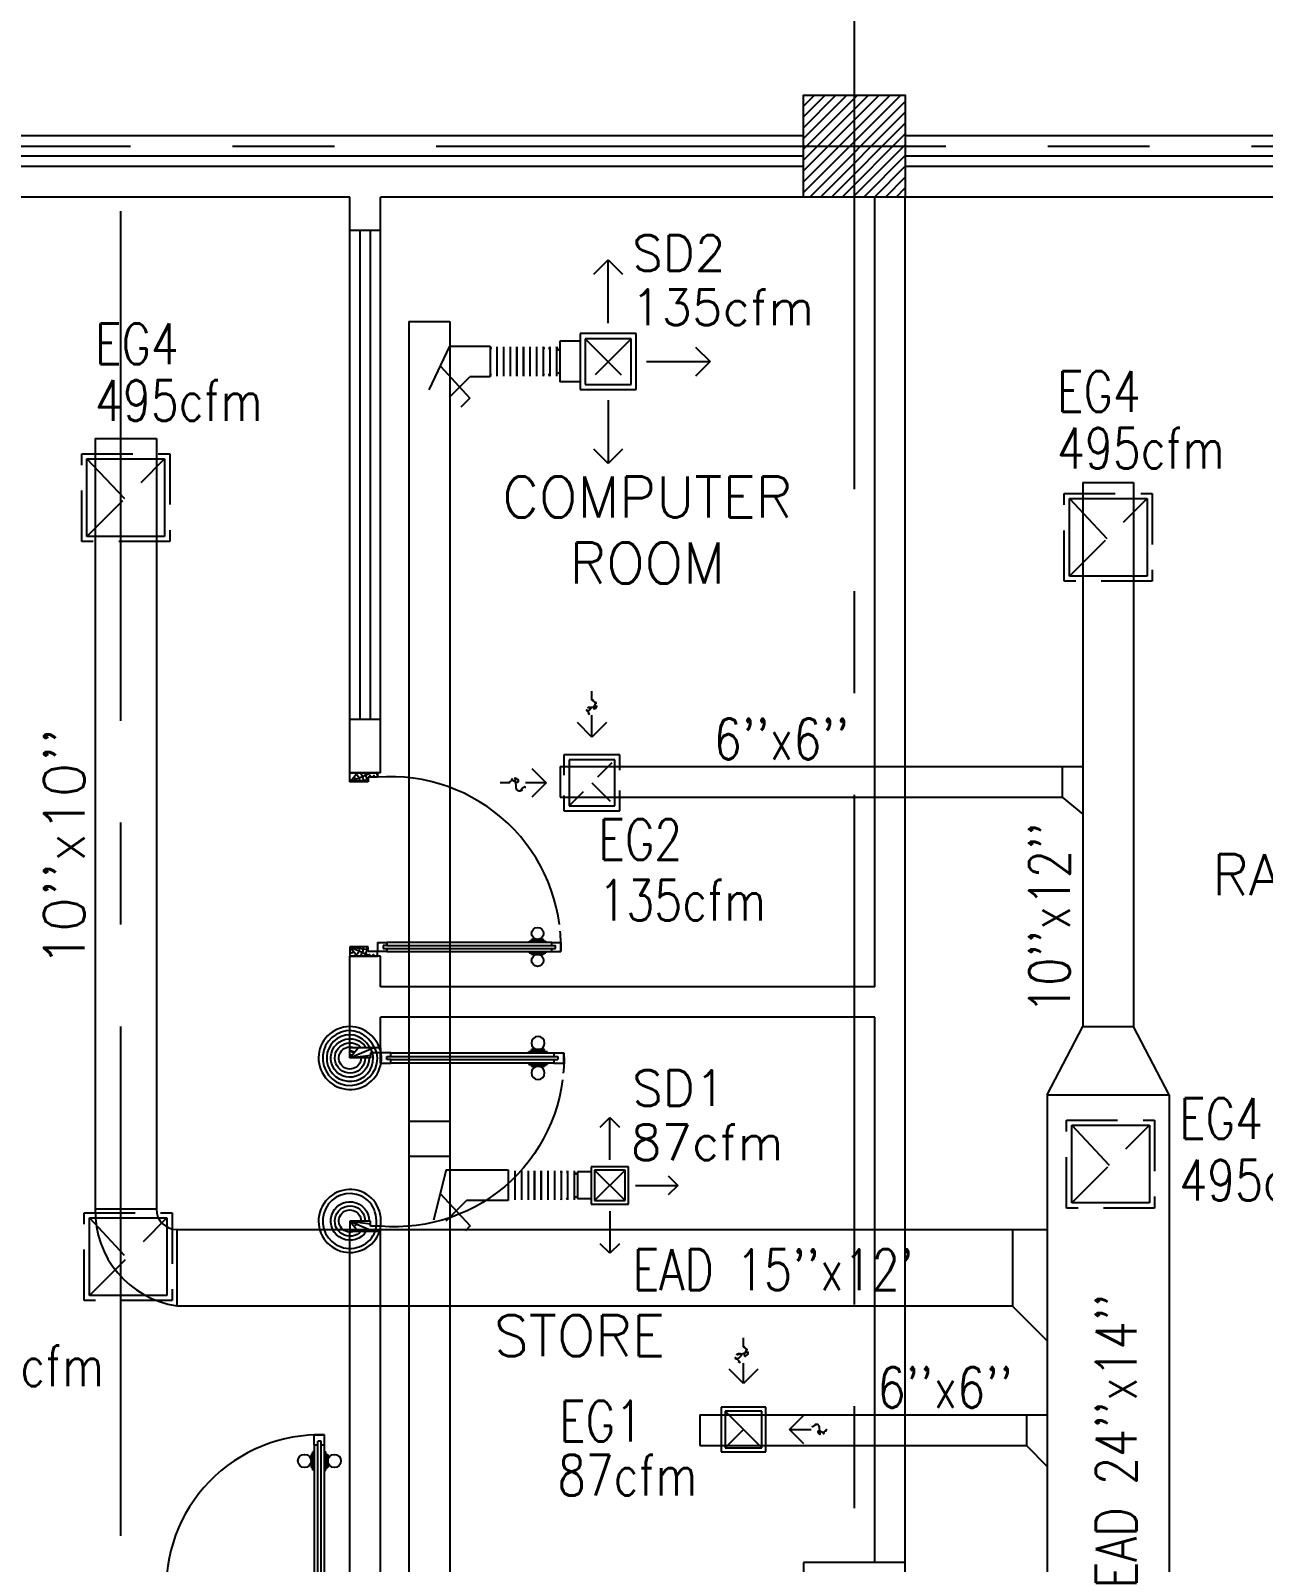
# Model space of a CAD drawing. Extents: x 417866230.2 to 417866327.8, y 43498045.5 to 43498135.4.
# Drawn here: x 417866244.95 to 417866251, y 43498114.97 to 43498122.49 of the extents above; entities that cross this region are included whole.
import ezdxf
from ezdxf.enums import TextEntityAlignment as Align

# ---------------------------------------------------------------- set-up
doc = ezdxf.new("R2010")
doc.units = 0
doc.header["$MEASUREMENT"] = 0
doc.linetypes.add('CENTERX2', pattern=[4, 2.5, -0.5, 0.5, -0.5])
doc.linetypes.add('HIDDEN', pattern=[0.375, 0.25, -0.125])
doc.layers.get('0').update_dxf_attribs({"linetype": 'CONTINUOUS'})
for name, color, linetype in [('A-JEERI', 9, 'CONTINUOUS'), ('AXES', 11, 'CENTERX2'), ('COL', 9, 'CONTINUOUS'), ('DOOR', 9, 'CONTINUOUS'), ('DUCT', 6, 'CONTINUOUS'), ('EXDUCT', 10, 'CONTINUOUS'), ('HAT', 12, 'CONTINUOUS'), ('INSUL', 9, 'CONTINUOUS'), ('M-AC-FLEX', 3, 'CONTINUOUS'), ('M-EGU.', 2, 'CONTINUOUS'), ('RM-NAME', 9, 'CONTINUOUS'), ('SCD', 2, 'CONTINUOUS'), ('WALL', 4, 'CONTINUOUS'), ('WIN', 9, 'CONTINUOUS')]:
    doc.layers.add(name, color=color, linetype=linetype)
doc.styles.add('ROMANS', font='ROMANS.shx', dxfattribs={"width": 0.6})

# ---------------------------------------------------------------- blocks, each defined once
blk = doc.blocks.new('A$C09EF76E8')
at = {"layer": 'DOOR', "color": 0, "linetype": 'ByBlock'}
for p, q in [((776.6, 950), (726.6, 950)), ((726.6, 950), (776.6, 950)), ((726.6, 900), (726.6, 950)), ((759.6, 920), (743.6, 920)), ((743.6, 900), (743.6, 920)), ((759.6, 900), (759.6, 920)), ((776.6, 900), (776.6, 950)), ((719.4, 855), (710.4, 855)), ((710.4, 855), (710.4, 790.2)), ((726.6, 867.6), (719.4, 867.6)), ((719.4, 777.6), (719.4, 867.6)), ((719.4, 855), (719.4, 790.2)), ((743.6, 900), (726.6, 900)), ((776.6, 900), (759.6, 900)), ((776.6, 867.6), (783.8, 867.6)), ((783.8, 777.6), (783.8, 867.6)), ((783.8, 855), (792.8, 855)), ((783.8, 855), (783.8, 790.2)), ((792.8, 855), (792.8, 790.2)), ((719.4, 790.2), (710.4, 790.2)), ((726.6, 777.6), (719.4, 777.6)), ((776.6, 777.6), (783.8, 777.6)), ((783.8, 790.2), (792.8, 790.2)), ((726.6, 150), (726.6, 200)), ((726.6, 200), (743.6, 200)), ((743.6, 200), (743.6, 180)), ((743.6, 180), (759.6, 180)), ((759.6, 180), (759.6, 200)), ((759.6, 200), (776.6, 200)), ((776.6, 200), (776.6, 150)), ((1.6, 0), (1.6, 150)), ((1.6, 150), (26.6, 150)), ((1.6, 150), (1.6, 0)), ((26.6, 150), (26.6, 100)), ((26.6, 100), (51.6, 100)), ((51.6, 100), (51.6, 0)), ((726.6, 150), (776.6, 150)), ((776.6, 100), (751.6, 100)), ((751.6, 100), (751.6, 0)), ((776.6, 150), (776.6, 100)), ((801.6, 150), (776.6, 150)), ((801.6, 150), (801.6, 0)), ((51.6, 0), (1.6, 0)), ((751.6, 0), (801.6, 0))]:
    blk.add_line(p, q, dxfattribs=at)
at = {"layer": 'DOOR', "linetype": 'ByBlock'}
for p, q in [((726.6, 900), (726.6, 200)), ((743.6, 200), (743.6, 900)), ((759.6, 200), (759.6, 900)), ((776.6, 200), (776.6, 900)), ((801.6, 0), (801.6, 150))]:
    blk.add_line(p, q, dxfattribs=at)
at = {"layer": 'DOOR', "color": 9, "linetype": 'ByBlock'}
for p, q in [((51.6, 0), (1.6, 113.7)), ((51.6, 0), (38.2, 100)), ((751.6, 0), (801.6, 113.7)), ((751.6, 0), (764.9, 100)), ((51.6, 0), (1.6, 40.1)), ((751.6, 0), (801.6, 40.1))]:
    blk.add_line(p, q, dxfattribs=at)
at = {"layer": 'DOOR', "color": 0, "linetype": 'ByBlock'}
for centre in [(678.1, 822.6), (825.1, 822.6)]:
    blk.add_circle(centre, 32.4, dxfattribs=at)
at = {"layer": 'DOOR', "linetype": 'HIDDEN', "ltscale": 0.5}
blk.add_arc((751.6, 198.8), 751.6, 88.09382, 183.72494, dxfattribs=at)
at = {"layer": 'DOOR', "color": 9, "linetype": 'ByBlock'}
for centre, radius, start, end in [((51.6, 0), 154.4, 103.71423, 108.89471), ((51.6, 0), 134.4, 100.71998, 111.84015), ((51.6, 0), 94.4, 90, 121.98181), ((751.6, 0), 94.4, 58.01819, 90), ((751.6, 0), 134.4, 68.15985, 79.28002), ((751.6, 0), 114.4, 64.08384, 77.37743), ((751.6, 0), 154.4, 71.10529, 76.28577), ((51.6, 0), 74.4, 90, 132.22357), ((51.6, 0), 54.4, 90, 156.79262), ((51.6, 0), 34.4, 90, 180), ((51.6, 0), 14.4, 90, 180), ((751.6, 0), 74.4, 47.77643, 90), ((751.6, 0), 54.4, 23.20738, 90), ((751.6, 0), 34.4, 0, 90), ((751.6, 0), 14.4, 0, 90)]:
    blk.add_arc(centre, radius, start, end, dxfattribs=at)
blk = doc.blocks.new('COL50')
at = {"layer": 'COL'}
blk.add_lwpolyline([(-250, 250), (-250, -250), (250, -250), (250, 250)], close=True, dxfattribs=at)
blk = doc.blocks.new('A$C24ED45A6')
at = {"layer": 'DOOR', "color": 0, "linetype": 'ByBlock'}
for p, q in [((925, 1100), (925, 1150)), ((925, 1150), (975, 1150)), ((975, 1150), (925, 1150)), ((942, 1100), (925, 1100)), ((942, 1100), (942, 1120)), ((958, 1120), (942, 1120)), ((958, 1100), (958, 1120)), ((975, 1100), (958, 1100)), ((975, 1100), (975, 1150)), ((908.8, 1055), (908.8, 990.2)), ((917.8, 1055), (908.8, 1055)), ((917.8, 977.6), (917.8, 1067.6)), ((925, 1067.6), (917.8, 1067.6)), ((917.8, 1055), (917.8, 990.2)), ((975, 1067.6), (982.2, 1067.6)), ((982.2, 977.6), (982.2, 1067.6)), ((982.2, 1055), (982.2, 990.2)), ((982.2, 1055), (991.2, 1055)), ((991.2, 1055), (991.2, 990.2)), ((917.8, 990.2), (908.8, 990.2)), ((925, 977.6), (917.8, 977.6)), ((975, 977.6), (982.2, 977.6)), ((982.2, 990.2), (991.2, 990.2)), ((925, 150), (925, 200)), ((925, 200), (942, 200)), ((942, 200), (942, 180)), ((942, 180), (958, 180)), ((958, 180), (958, 200)), ((958, 200), (975, 200)), ((975, 200), (975, 150)), ((0, 0), (0, 150)), ((0, 150), (25, 150)), ((25, 150), (25, 100)), ((25, 100), (50, 100)), ((50, 100), (50, 0)), ((925, 150), (975, 150)), ((975, 100), (950, 100)), ((950, 100), (950, 0)), ((1000, 150), (975, 150)), ((975, 150), (975, 100)), ((1000, 150), (1000, 0)), ((50, 0), (0, 0)), ((950, 0), (1000, 0))]:
    blk.add_line(p, q, dxfattribs=at)
at = {"layer": 'DOOR', "linetype": 'ByBlock'}
for p, q in [((925, 1100), (925, 200)), ((942, 200), (942, 1100)), ((958, 200), (958, 1100)), ((975, 200), (975, 1100))]:
    blk.add_line(p, q, dxfattribs=at)
at = {"layer": 'DOOR', "color": 9, "linetype": 'ByBlock'}
for p, q in [((50, 0), (0, 113.7)), ((50, 0), (36.6, 100)), ((950, 0), (1000, 113.7)), ((950, 0), (963.4, 100)), ((50, 0), (0, 40.1)), ((950, 0), (1000, 40.1))]:
    blk.add_line(p, q, dxfattribs=at)
at = {"layer": 'DOOR', "color": 0, "linetype": 'ByBlock'}
for centre in [(876.5, 1022.6), (1023.5, 1022.6)]:
    blk.add_circle(centre, 32.4, dxfattribs=at)
at = {"layer": 'DOOR', "linetype": 'HIDDEN', "ltscale": 0.5}
blk.add_arc((950, 222.5), 927.8, 88.45601, 184.48155, dxfattribs=at)
at = {"layer": 'DOOR', "color": 9, "linetype": 'ByBlock'}
for centre, radius, start, end in [((50, 0), 154.4, 103.71423, 108.89471), ((50, 0), 134.4, 100.71998, 111.84015), ((50, 0), 114.4, 102.62257, 115.91616), ((50, 0), 94.4, 90, 121.98181), ((950, 0), 94.4, 58.01819, 90), ((950, 0), 134.4, 68.15985, 79.28002), ((950, 0), 114.4, 64.08384, 77.37743), ((950, 0), 154.4, 71.10529, 76.28577), ((50, 0), 74.4, 90, 132.22357), ((50, 0), 54.4, 90, 156.79262), ((50, 0), 34.4, 90, 180), ((50, 0), 14.4, 90, 180), ((950, 0), 74.4, 47.77643, 90), ((950, 0), 54.4, 23.20738, 90), ((950, 0), 34.4, 0, 90), ((950, 0), 14.4, 0, 90)]:
    blk.add_arc(centre, radius, start, end, dxfattribs=at)
at = {"layer": 'WALL'}
blk.add_line((1000, 0), (1000, 150), dxfattribs=at)
blk = doc.blocks.new('RM1')
at = {"layer": 'RM-NAME', "style": 'ROMANS'}
for tag, p in [('ROOMNAME1', (0, 323.8)), ('ROOMNAME2', (0, 0))]:
    blk.add_attdef(tag, text='', height=200, dxfattribs=at).set_placement(p, align=Align.MIDDLE)
blk = doc.blocks.new('*X85')
at = {"color": 0}
for p, q in [((31339.2, 69523), (31817.2, 70001)), ((31339.2, 69576), (31764.2, 70001)), ((31339.2, 69629.1), (31711.2, 70001)), ((31339.2, 69682.1), (31658.1, 70001)), ((31339.2, 69735.1), (31605.1, 70001)), ((31339.2, 69788.2), (31552.1, 70001)), ((31339.2, 69841.2), (31499, 70001)), ((31339.2, 69894.2), (31446, 70001)), ((31339.2, 69947.3), (31393, 70001)), ((31370.3, 69501), (31839.2, 69970)), ((31423.3, 69501), (31839.2, 69916.9)), ((31476.3, 69501), (31839.2, 69863.9)), ((31529.4, 69501), (31839.2, 69810.9)), ((31582.4, 69501), (31839.2, 69757.8)), ((31635.4, 69501), (31839.2, 69704.8)), ((31688.5, 69501), (31839.2, 69651.8)), ((31741.5, 69501), (31839.2, 69598.7)), ((31794.5, 69501), (31839.2, 69545.7))]:
    blk.add_line(p, q, dxfattribs=at)
blk = doc.blocks.new('DOOR90')
at = {"layer": 'DOOR', "color": 7, "linetype": 'ByBlock'}
for p, q in [((-150, 0), (0, 0)), ((-150, 0), (-150, -25)), ((0, -50), (-113.7, 0)), ((0, -50), (-40.1, 0)), ((0, -50), (0, 0)), ((-1000, -25), (-1050, -25)), ((-1050, -75), (-1050, -25)), ((-1050, -25), (-1050, -75)), ((-1000, -75), (-1050, -75)), ((-1000, -42), (-1020, -42)), ((-1020, -42), (-1020, -58)), ((-1000, -58), (-1020, -58)), ((-1000, -25), (-1000, -42)), ((-1000, -58), (-1000, -75)), ((-877.6, -17.8), (-967.6, -17.8)), ((-967.6, -25), (-967.6, -17.8)), ((-967.6, -75), (-967.6, -82.2)), ((-955, -8.8), (-890.2, -8.8)), ((-955, -17.8), (-955, -8.8)), ((-955, -17.8), (-890.2, -17.8)), ((-890.2, -17.8), (-890.2, -8.8)), ((-877.6, -25), (-877.6, -17.8)), ((-877.6, -75), (-877.6, -82.2)), ((-200, -25), (-150, -25)), ((-200, -42), (-200, -25)), ((-180, -42), (-200, -42)), ((-200, -58), (-180, -58)), ((-200, -75), (-200, -58)), ((-150, -75), (-200, -75)), ((-180, -58), (-180, -42)), ((-150, -25), (-100, -25)), ((-150, -75), (-150, -25)), ((-100, -25), (-100, -50)), ((0, -50), (-100, -36.6)), ((-100, -50), (0, -50)), ((-877.6, -82.2), (-967.6, -82.2)), ((-955, -82.2), (-890.2, -82.2)), ((-955, -82.2), (-955, -91.2)), ((-955, -91.2), (-890.2, -91.2)), ((-890.2, -82.2), (-890.2, -91.2)), ((-150, -875), (-100, -875)), ((-150, -900), (-150, -875)), ((-150, -900), (0, -900)), ((0, -900), (-150, -900)), ((0, -850), (-113.7, -900)), ((-100, -875), (-100, -850)), ((0, -850), (-100, -863.4)), ((-100, -850), (0, -850)), ((0, -850), (-40.1, -900)), ((0, -850), (0, -900))]:
    blk.add_line(p, q, dxfattribs=at)
at = {"layer": 'DOOR', "linetype": 'ByBlock'}
for p, q in [((-200, -25), (-1000, -25)), ((-200, -42), (-1000, -42)), ((-200, -58), (-1000, -58)), ((-1000, -75), (-200, -75))]:
    blk.add_line(p, q, dxfattribs=at)
at = {"layer": 'DOOR', "color": 7, "linetype": 'ByBlock'}
for centre in [(-922.6, 23.5), (-922.6, -123.5)]:
    blk.add_circle(centre, 32.4, dxfattribs=at)
for centre, radius, start, end in [((0, -50), 154.4, 161.10529, 166.28577), ((0, -50), 94.4, 148.01819, 180), ((0, -50), 134.4, 158.15985, 169.28002), ((0, -50), 114.4, 154.08384, 167.37743), ((0, -50), 74.4, 137.77643, 180), ((0, -50), 54.4, 113.20738, 180), ((0, -50), 34.4, 90, 180), ((0, -50), 14.4, 90, 180), ((0, -850), 154.4, 193.71423, 198.89471), ((0, -850), 134.4, 190.71998, 201.84015), ((0, -850), 94.4, 180, 211.98181), ((0, -850), 74.4, 180, 222.22357), ((0, -850), 54.4, 180, 246.79262), ((0, -850), 34.4, 180, 270), ((0, -850), 14.4, 180, 270)]:
    blk.add_arc(centre, radius, start, end, dxfattribs=at)
at = {"layer": 'DOOR', "linetype": 'HIDDEN', "ltscale": 0.5}
blk.add_arc((-222.2, -50), 828.2, 178.27012, 275.00304, dxfattribs=at)
blk = doc.blocks.new('9RCD')
at = {"color": 2}
blk.add_line((0, 407), (0, 450), dxfattribs=at)
at = {"layer": 'M-EGU.'}
for p, q in [((0, 225), (0, 331.9)), ((0, 225), (-70.7, 295.7)), ((70.7, 295.7), (0, 225)), ((112.5, 112.5), (-112.5, 112.5)), ((-112.5, 112.5), (-112.5, -112.5)), ((112.5, -112.5), (112.5, 112.5)), ((-225, 0), (-326.1, 0)), ((-295.7, 70.7), (-225, 0)), ((-225, 0), (-295.7, -70.7)), ((-112.5, -112.5), (112.5, -112.5))]:
    blk.add_line(p, q, dxfattribs=at)
at = {"layer": 'M-EGU.', "linetype": 'HIDDEN'}
for p, q in [((137.5, 137.5), (-137.5, 137.5)), ((-137.5, 137.5), (-137.5, -137.5)), ((-112.5, -112.5), (112.5, 112.5)), ((137.5, -137.5), (137.5, 137.5)), ((-137.5, -137.5), (137.5, -137.5))]:
    blk.add_line(p, q, dxfattribs=at)
at = {"layer": 'M-EGU.', "color": 2}
blk.add_line((-405.7, 0), (-450, 0), dxfattribs=at)
blk.add_lwpolyline([(0, 407, -0.187862), (18.4, 395.6, -0.202645), (23.4, 376.1, -0.616915), (-1.7, 368, 0.668708), (-25.3, 358.4, 0.194285), (-18.2, 340.4, 0.186051), (0, 331.9)], format="xyb", dxfattribs=at)
at = {"layer": 'M-EGU.'}
blk.add_lwpolyline([(-405.7, 0, -0.1324), (-394.5, 16.1, -0.15664), (-379.1, 22.4, -0.736612), (-366.5, -9, 0.774232), (-352.6, -39.4, 0.203349), (-331.5, -25.7, 0.193808), (-326.1, 0)], format="xyb", dxfattribs=at)

msp = doc.modelspace()

# ---------------------------------------------------------------- linework, layer by layer
at = {"layer": 'AXES'}
for p, q in [((417866248.9969, 43498056.2378), (417866248.9969, 43498134.7153)), ((417866230.9454, 43498121.9221), (417866300.0369, 43498121.9221)), ((417866245.3969, 43498063.1021), (417866245.3969, 43498121.9221))]:
    msp.add_line(p, q, dxfattribs=at)
at = {"layer": 'COL'}
msp.add_lwpolyline([(417866248.7469, 43498121.6721), (417866248.7469, 43498122.1721), (417866249.2469, 43498122.1721), (417866249.2469, 43498121.6721)], close=True, dxfattribs=at)
at = {"layer": 'DUCT', "linetype": 'Continuous'}
for p, q in [((417866246.8113, 43498121.0614), (417866246.8113, 43498114.197)), ((417866246.8113, 43498121.0614), (417866247.0113, 43498121.0614)), ((417866247.0113, 43498121.0614), (417866247.0113, 43498110.9073)), ((417866247.0103, 43498120.9402), (417866246.9094, 43498120.7256)), ((417866247.0103, 43498120.9402), (417866247.2103, 43498120.9402)), ((417866247.2103, 43498120.9402), (417866247.2103, 43498120.7902)), ((417866246.9647, 43498120.8431), (417866247.1094, 43498120.6842)), ((417866247.0103, 43498120.6902), (417866247.1103, 43498120.7902)), ((417866247.2103, 43498120.7902), (417866247.1103, 43498120.7902)), ((417866247.1094, 43498120.6842), (417866247.0662, 43498120.641)), ((417866247.1094, 43498120.6842), (417866247.1094, 43498120.6842)), ((417866246.8113, 43498117.1368), (417866247.0113, 43498117.1368)), ((417866246.8113, 43498116.9657), (417866247.0113, 43498116.9657)), ((417866246.9932, 43498116.8976), (417866246.9324, 43498116.6514)), ((417866246.9932, 43498116.8976), (417866247.2978, 43498116.8976)), ((417866247.2978, 43498116.8976), (417866247.2978, 43498116.7476)), ((417866246.9647, 43498116.7821), (417866247.1113, 43498116.6242)), ((417866246.9932, 43498116.6476), (417866247.0932, 43498116.7476)), ((417866247.2978, 43498116.7476), (417866247.0932, 43498116.7476)), ((417866247.1113, 43498116.6242), (417866247.088, 43498116.5984)), ((417866247.1113, 43498116.6071), (417866247.1113, 43498116.6071))]:
    msp.add_line(p, q, dxfattribs=at)
at = {"layer": 'EXDUCT', "linetype": 'Continuous'}
for p, q in [((417866245.2718, 43498120.4867), (417866245.2718, 43498116.7054)), ((417866245.2718, 43498120.4867), (417866245.5718, 43498120.4867)), ((417866245.5718, 43498120.4867), (417866245.5718, 43498116.7056)), ((417866250.1173, 43498120.2716), (417866250.3673, 43498120.2716)), ((417866250.1173, 43498120.2716), (417866250.1173, 43498117.6009)), ((417866250.3673, 43498120.2716), (417866250.3673, 43498117.6009)), ((417866247.5537, 43498118.8774), (417866250.1173, 43498118.8774)), ((417866247.5537, 43498118.8774), (417866247.5537, 43498118.7274)), ((417866250.0173, 43498118.8774), (417866250.0173, 43498118.7274)), ((417866247.5537, 43498118.7274), (417866250.0173, 43498118.7274)), ((417866250.0173, 43498118.7274), (417866250.1173, 43498118.6436)), ((417866249.9423, 43498117.2658), (417866250.1173, 43498117.6009)), ((417866250.1173, 43498117.6009), (417866250.3673, 43498117.6009)), ((417866250.5423, 43498117.2658), (417866250.3673, 43498117.6009)), ((417866249.9423, 43498117.2658), (417866250.5423, 43498117.2658)), ((417866249.9423, 43498117.2658), (417866249.9423, 43498112.225)), ((417866250.5423, 43498117.2658), (417866250.5423, 43498112.375)), ((417866245.5718, 43498116.7056), (417866245.2718, 43498116.7054)), ((417866245.6718, 43498116.6056), (417866249.9423, 43498116.6056)), ((417866245.6718, 43498116.6056), (417866245.6718, 43498116.2306)), ((417866249.7723, 43498116.6056), (417866249.7723, 43498116.2306)), ((417866245.6718, 43498116.2306), (417866249.7723, 43498116.2306)), ((417866249.771, 43498116.2306), (417866249.9423, 43498116.0595)), ((417866248.2387, 43498115.6954), (417866249.9423, 43498115.6954)), ((417866248.2387, 43498115.6954), (417866248.2387, 43498115.5454)), ((417866249.8423, 43498115.6954), (417866249.8423, 43498115.5447)), ((417866248.2387, 43498115.5454), (417866249.8417, 43498115.5454)), ((417866249.8417, 43498115.5454), (417866249.9423, 43498115.442))]:
    msp.add_line(p, q, dxfattribs=at)
for centre, radius, start, end in [((417866245.7417, 43498116.6954), 0.47, 178.75532, 261.44649), ((417866245.6718, 43498116.7056), 0.1, 180, 270)]:
    msp.add_arc(centre, radius, start, end, dxfattribs=at)
at = {"layer": 'INSUL'}
for p, q in [((417866248.7469, 43498121.8721), (417866242.0469, 43498121.8721)), ((417866255.9469, 43498121.8721), (417866249.2469, 43498121.8721)), ((417866248.7469, 43498121.8221), (417866242.0469, 43498121.8221)), ((417866255.9469, 43498121.8221), (417866249.2469, 43498121.8221))]:
    msp.add_line(p, q, dxfattribs=at)
at = {"layer": 'M-AC-FLEX', "color": 11}
for p, q in [((417866247.2103, 43498120.9367), (417866247.2103, 43498120.7936)), ((417866247.2429, 43498120.9367), (417866247.2429, 43498120.7936)), ((417866247.2429, 43498120.9367), (417866247.2429, 43498120.7936)), ((417866247.2755, 43498120.9367), (417866247.2755, 43498120.7936)), ((417866247.2755, 43498120.9367), (417866247.2755, 43498120.7936)), ((417866247.3081, 43498120.9367), (417866247.3081, 43498120.7936)), ((417866247.3081, 43498120.9367), (417866247.3081, 43498120.7936)), ((417866247.3401, 43498120.9367), (417866247.3401, 43498120.7936)), ((417866247.3401, 43498120.9367), (417866247.3401, 43498120.7936)), ((417866247.3401, 43498120.7933), (417866247.3401, 43498120.9364)), ((417866247.3401, 43498120.7933), (417866247.3401, 43498120.9364)), ((417866247.3727, 43498120.9367), (417866247.3727, 43498120.7936)), ((417866247.3727, 43498120.9367), (417866247.3727, 43498120.7936)), ((417866247.3727, 43498120.7933), (417866247.3727, 43498120.9364)), ((417866247.3727, 43498120.7933), (417866247.3727, 43498120.9364)), ((417866247.4047, 43498120.9367), (417866247.4047, 43498120.7936)), ((417866247.4047, 43498120.9367), (417866247.4047, 43498120.7936)), ((417866247.4373, 43498120.9367), (417866247.4373, 43498120.7936)), ((417866247.4373, 43498120.9367), (417866247.4373, 43498120.7936)), ((417866247.4699, 43498120.9367), (417866247.4699, 43498120.7936)), ((417866247.4699, 43498120.9367), (417866247.4699, 43498120.7936)), ((417866247.5025, 43498120.9367), (417866247.5025, 43498120.7936)), ((417866247.5025, 43498120.9367), (417866247.5025, 43498120.7936)), ((417866247.5351, 43498120.9367), (417866247.5351, 43498120.7936)), ((417866247.5351, 43498120.9367), (417866247.5351, 43498120.7936)), ((417866247.2978, 43498116.8936), (417866247.2978, 43498116.7505)), ((417866247.3304, 43498116.8936), (417866247.3304, 43498116.7505)), ((417866247.3304, 43498116.8936), (417866247.3304, 43498116.7505)), ((417866247.363, 43498116.8936), (417866247.363, 43498116.7505)), ((417866247.363, 43498116.8936), (417866247.363, 43498116.7505)), ((417866247.3956, 43498116.8936), (417866247.3956, 43498116.7505)), ((417866247.3956, 43498116.8936), (417866247.3956, 43498116.7505)), ((417866247.4276, 43498116.8936), (417866247.4276, 43498116.7505)), ((417866247.4276, 43498116.8936), (417866247.4276, 43498116.7505)), ((417866247.4276, 43498116.7503), (417866247.4276, 43498116.8933)), ((417866247.4276, 43498116.7503), (417866247.4276, 43498116.8933)), ((417866247.4602, 43498116.8936), (417866247.4602, 43498116.7505)), ((417866247.4602, 43498116.8936), (417866247.4602, 43498116.7505)), ((417866247.4602, 43498116.7503), (417866247.4602, 43498116.8933)), ((417866247.4602, 43498116.7503), (417866247.4602, 43498116.8933)), ((417866247.4922, 43498116.8936), (417866247.4922, 43498116.7505)), ((417866247.4922, 43498116.8936), (417866247.4922, 43498116.7505)), ((417866247.5248, 43498116.8936), (417866247.5248, 43498116.7505)), ((417866247.5248, 43498116.8936), (417866247.5248, 43498116.7505)), ((417866247.5574, 43498116.8936), (417866247.5574, 43498116.7505)), ((417866247.5574, 43498116.8936), (417866247.5574, 43498116.7505)), ((417866247.59, 43498116.8936), (417866247.59, 43498116.7505)), ((417866247.59, 43498116.8936), (417866247.59, 43498116.7505)), ((417866247.6226, 43498116.8936), (417866247.6226, 43498116.7505))]:
    msp.add_line(p, q, dxfattribs=at)
at = {"layer": 'M-AC-FLEX'}
for points in [[(417866247.2103, 43498120.9367, 1), (417866247.2429, 43498120.9367, -1), (417866247.2755, 43498120.9367)], [(417866247.2103, 43498120.9367, 0.412332), (417866247.2265, 43498120.9204, 0.412332)], [(417866247.2429, 43498120.9367, -1), (417866247.2103, 43498120.9367)], [(417866247.2429, 43498120.9367, -1), (417866247.2755, 43498120.9367)], [(417866247.3081, 43498120.9367, -1), (417866247.2755, 43498120.9367, 1), (417866247.2429, 43498120.9367)], [(417866247.2755, 43498120.9367, 1), (417866247.2429, 43498120.9367)], [(417866247.2755, 43498120.9367, 1), (417866247.3081, 43498120.9367)], [(417866247.3401, 43498120.9361, -0.00451), (417866247.3401, 43498120.9364, 1.018005), (417866247.3081, 43498120.9364)], [(417866247.3081, 43498120.9361, 0.00451), (417866247.3081, 43498120.9364, -1.018005), (417866247.3401, 43498120.9364)], [(417866247.3401, 43498120.9367, 1), (417866247.3727, 43498120.9367, -0.004383), (417866247.3727, 43498120.937, -0.004383)], [(417866247.3727, 43498120.9367, -1), (417866247.3401, 43498120.9367)], [(417866247.3401, 43498120.9367, 1), (417866247.3727, 43498120.9367)], [(417866247.3727, 43498120.9361, 0.00451), (417866247.3727, 43498120.9364, -1.018005), (417866247.4047, 43498120.9364)], [(417866247.4047, 43498120.9361, -0.00451), (417866247.4047, 43498120.9364, 1.018005), (417866247.3727, 43498120.9364)], [(417866247.4047, 43498120.9367, 1), (417866247.4373, 43498120.9367, -1), (417866247.4699, 43498120.9367)], [(417866247.4373, 43498120.9367, -1), (417866247.4047, 43498120.9367)], [(417866247.4699, 43498120.9367, 1), (417866247.4373, 43498120.9367)], [(417866247.4373, 43498120.9367, -1), (417866247.4699, 43498120.9367)], [(417866247.5025, 43498120.9367, -1), (417866247.4699, 43498120.9367, 1), (417866247.4373, 43498120.9367)], [(417866247.4699, 43498120.9367, 1), (417866247.5025, 43498120.9367, -1), (417866247.5351, 43498120.9367)], [(417866247.4699, 43498120.9367, 1), (417866247.5025, 43498120.9367)], [(417866247.4699, 43498120.9367, 0.412332), (417866247.4861, 43498120.9204, 0.412332)], [(417866247.5025, 43498120.9367, -1), (417866247.4699, 43498120.9367)], [(417866247.5025, 43498120.9367, -0.412332), (417866247.4863, 43498120.9204, -0.412332)], [(417866247.5025, 43498120.9367, -1), (417866247.5351, 43498120.9367)], [(417866247.551, 43498120.9204, -0.407325), (417866247.5351, 43498120.9367, 1), (417866247.5025, 43498120.9367)], [(417866247.5351, 43498120.9367, 1), (417866247.5025, 43498120.9367)], [(417866247.5351, 43498120.9367, 0.407325), (417866247.551, 43498120.9204, 0.407325)], [(417866247.2103, 43498120.7936, -0.412332), (417866247.2265, 43498120.8099, -0.412332)], [(417866247.2103, 43498120.7936, -1), (417866247.2429, 43498120.7936, 1), (417866247.2755, 43498120.7936)], [(417866247.3081, 43498120.7936, 1), (417866247.2755, 43498120.7936, -1), (417866247.2429, 43498120.7936)], [(417866247.3081, 43498120.7936, -0.00451), (417866247.3081, 43498120.7933, 0.008922), (417866247.3081, 43498120.7928)], [(417866247.3081, 43498120.7936, 0.999838), (417866247.3401, 43498120.7931)], [(417866247.3081, 43498120.7936, 0.999838), (417866247.3401, 43498120.7931)], [(417866247.3401, 43498120.7936, -0.999838), (417866247.3081, 43498120.7931)], [(417866247.3081, 43498120.7931, -0.004461), (417866247.3081, 43498120.7933)], [(417866247.3081, 43498120.7931, -0.004461), (417866247.3081, 43498120.7933)], [(417866247.3081, 43498120.7933, 0.008922), (417866247.3081, 43498120.7928)], [(417866247.3401, 43498120.7935, -1), (417866247.3727, 43498120.7935, 0.004383), (417866247.3727, 43498120.7932, 0.004383)], [(417866247.3401, 43498120.7936, 0.00451), (417866247.3401, 43498120.7933, -0.008922), (417866247.3401, 43498120.7928)], [(417866247.3401, 43498120.7931, 0.004461), (417866247.3401, 43498120.7933)], [(417866247.3401, 43498120.7933, -0.008922), (417866247.3401, 43498120.7928)], [(417866247.3401, 43498120.7931, 0.004461), (417866247.3401, 43498120.7933)], [(417866247.3727, 43498120.7936, 0.999838), (417866247.4047, 43498120.7931)], [(417866247.4047, 43498120.7936, -0.999838), (417866247.3727, 43498120.7931)], [(417866247.3727, 43498120.7936, -0.00451), (417866247.3727, 43498120.7933, 0.008922), (417866247.3727, 43498120.7928)], [(417866247.4047, 43498120.7936, -0.999838), (417866247.3727, 43498120.7931)], [(417866247.3727, 43498120.7936, 0.999838), (417866247.4047, 43498120.7931)], [(417866247.3727, 43498120.7931, -0.004461), (417866247.3727, 43498120.7933)], [(417866247.3727, 43498120.7933, 0.008922), (417866247.3727, 43498120.7928)], [(417866247.3727, 43498120.7931, -0.004461), (417866247.3727, 43498120.7933)], [(417866247.4047, 43498120.7936, -1), (417866247.4373, 43498120.7936, 1), (417866247.4699, 43498120.7936)], [(417866247.4047, 43498120.7936, 0.00451), (417866247.4047, 43498120.7933, -0.008922), (417866247.4047, 43498120.7928)], [(417866247.4047, 43498120.7931, 0.004461), (417866247.4047, 43498120.7933)], [(417866247.4047, 43498120.7931, 0.004461), (417866247.4047, 43498120.7933)], [(417866247.4047, 43498120.7933, -0.008922), (417866247.4047, 43498120.7928)], [(417866247.5025, 43498120.7936, 1), (417866247.4699, 43498120.7936, -1), (417866247.4373, 43498120.7936)], [(417866247.4699, 43498120.7936, -0.412332), (417866247.4861, 43498120.8099, -0.412332)], [(417866247.4699, 43498120.7936, -1), (417866247.5025, 43498120.7936, 1), (417866247.5351, 43498120.7936)], [(417866247.5025, 43498120.7936, 0.412332), (417866247.4863, 43498120.8099, 0.412332)], [(417866247.551, 43498120.8099, 0.407325), (417866247.5351, 43498120.7936, -1), (417866247.5025, 43498120.7936)], [(417866247.2978, 43498116.8936, 1), (417866247.3304, 43498116.8936, -1), (417866247.363, 43498116.8936)], [(417866247.3304, 43498116.8936, -1), (417866247.2978, 43498116.8936)], [(417866247.3304, 43498116.8936, -1), (417866247.363, 43498116.8936)], [(417866247.3956, 43498116.8936, -1), (417866247.363, 43498116.8936, 1), (417866247.3304, 43498116.8936)], [(417866247.363, 43498116.8936, 1), (417866247.3304, 43498116.8936)], [(417866247.363, 43498116.8936, 1), (417866247.3956, 43498116.8936)], [(417866247.4276, 43498116.893, -0.00451), (417866247.4276, 43498116.8933, 1.018005), (417866247.3956, 43498116.8933)], [(417866247.3956, 43498116.893, 0.00451), (417866247.3956, 43498116.8933, -1.018005), (417866247.4276, 43498116.8933)], [(417866247.4276, 43498116.8936, 1), (417866247.4602, 43498116.8936, -0.004383), (417866247.4602, 43498116.8939, -0.004383)], [(417866247.4602, 43498116.8936, -1), (417866247.4276, 43498116.8936)], [(417866247.4276, 43498116.8936, 1), (417866247.4602, 43498116.8936)], [(417866247.4602, 43498116.893, 0.00451), (417866247.4602, 43498116.8933, -1.018005), (417866247.4922, 43498116.8933)], [(417866247.4922, 43498116.893, -0.00451), (417866247.4922, 43498116.8933, 1.018005), (417866247.4602, 43498116.8933)], [(417866247.4922, 43498116.8936, 1), (417866247.5248, 43498116.8936, -1), (417866247.5574, 43498116.8936)], [(417866247.5248, 43498116.8936, -1), (417866247.4922, 43498116.8936)], [(417866247.5574, 43498116.8936, 1), (417866247.5248, 43498116.8936)], [(417866247.5248, 43498116.8936, -1), (417866247.5574, 43498116.8936)], [(417866247.59, 43498116.8936, -1), (417866247.5574, 43498116.8936, 1), (417866247.5248, 43498116.8936)], [(417866247.5574, 43498116.8936, 1), (417866247.59, 43498116.8936, -1), (417866247.6226, 43498116.8936)], [(417866247.5574, 43498116.8936, 1), (417866247.59, 43498116.8936)], [(417866247.5574, 43498116.8936, 0.412332), (417866247.5736, 43498116.8773, 0.412332)], [(417866247.59, 43498116.8936, -1), (417866247.5574, 43498116.8936)], [(417866247.59, 43498116.8936, -0.412332), (417866247.5738, 43498116.8773, -0.412332)], [(417866247.59, 43498116.8936, -1), (417866247.6226, 43498116.8936)], [(417866247.6385, 43498116.8773, -0.407325), (417866247.6226, 43498116.8936, 1), (417866247.59, 43498116.8936)], [(417866247.6226, 43498116.8936, 1), (417866247.59, 43498116.8936)], [(417866247.2978, 43498116.7505, -1), (417866247.3304, 43498116.7505, 1), (417866247.363, 43498116.7505)], [(417866247.3956, 43498116.7505, 1), (417866247.363, 43498116.7505, -1), (417866247.3304, 43498116.7505)], [(417866247.3956, 43498116.7506, -0.00451), (417866247.3956, 43498116.7503, 0.008922), (417866247.3956, 43498116.7497)], [(417866247.3956, 43498116.7505, 0.999838), (417866247.4276, 43498116.75)], [(417866247.3956, 43498116.7505, 0.999838), (417866247.4276, 43498116.75)], [(417866247.4276, 43498116.7505, -0.999838), (417866247.3956, 43498116.75)], [(417866247.3956, 43498116.75, -0.004461), (417866247.3956, 43498116.7503)], [(417866247.3956, 43498116.75, -0.004461), (417866247.3956, 43498116.7503)], [(417866247.3956, 43498116.7503, 0.008922), (417866247.3956, 43498116.7497)], [(417866247.4276, 43498116.7504, -1), (417866247.4602, 43498116.7504, 0.004383), (417866247.4602, 43498116.7501, 0.004383)], [(417866247.4276, 43498116.7506, 0.00451), (417866247.4276, 43498116.7503, -0.008922), (417866247.4276, 43498116.7497)], [(417866247.4276, 43498116.75, 0.004461), (417866247.4276, 43498116.7503)], [(417866247.4276, 43498116.7503, -0.008922), (417866247.4276, 43498116.7497)], [(417866247.4276, 43498116.75, 0.004461), (417866247.4276, 43498116.7503)], [(417866247.4602, 43498116.7506, -0.00451), (417866247.4602, 43498116.7503, 0.008922), (417866247.4602, 43498116.7497)], [(417866247.4602, 43498116.7505, 0.999838), (417866247.4922, 43498116.75)], [(417866247.4922, 43498116.7505, -0.999838), (417866247.4602, 43498116.75)], [(417866247.4922, 43498116.7505, -0.999838), (417866247.4602, 43498116.75)], [(417866247.4602, 43498116.7505, 0.999838), (417866247.4922, 43498116.75)], [(417866247.4602, 43498116.75, -0.004461), (417866247.4602, 43498116.7503)], [(417866247.4602, 43498116.7503, 0.008922), (417866247.4602, 43498116.7497)], [(417866247.4602, 43498116.75, -0.004461), (417866247.4602, 43498116.7503)], [(417866247.4922, 43498116.7505, -1), (417866247.5248, 43498116.7505, 1), (417866247.5574, 43498116.7505)], [(417866247.4922, 43498116.7506, 0.00451), (417866247.4922, 43498116.7503, -0.008922), (417866247.4922, 43498116.7497)], [(417866247.4922, 43498116.75, 0.004461), (417866247.4922, 43498116.7503)], [(417866247.4922, 43498116.75, 0.004461), (417866247.4922, 43498116.7503)], [(417866247.4922, 43498116.7503, -0.008922), (417866247.4922, 43498116.7497)], [(417866247.59, 43498116.7505, 1), (417866247.5574, 43498116.7505, -1), (417866247.5248, 43498116.7505)], [(417866247.5574, 43498116.7505, -0.412332), (417866247.5736, 43498116.7668, -0.412332)], [(417866247.5574, 43498116.7505, -1), (417866247.59, 43498116.7505, 1), (417866247.6226, 43498116.7505)], [(417866247.59, 43498116.7505, 0.412332), (417866247.5738, 43498116.7668, 0.412332)], [(417866247.6385, 43498116.7668, 0.407325), (417866247.6226, 43498116.7505, -1), (417866247.59, 43498116.7505)]]:
    msp.add_lwpolyline(points, format="xyb", dxfattribs=at)
at = {"layer": 'M-EGU.'}
for p, q in [((417866247.7178, 43498121.2937), (417866247.7885, 43498121.3644)), ((417866247.7885, 43498121.3644), (417866247.8592, 43498121.2937)), ((417866247.7885, 43498121.0532), (417866247.7885, 43498121.3644)), ((417866247.551, 43498120.9644), (417866247.551, 43498120.7644)), ((417866247.651, 43498120.9644), (417866247.551, 43498120.9644)), ((417866247.651, 43498121.0019), (417866247.651, 43498120.7269)), ((417866247.926, 43498121.0019), (417866247.651, 43498121.0019)), ((417866247.926, 43498120.7269), (417866247.926, 43498121.0019)), ((417866248.2178, 43498120.9351), (417866248.2885, 43498120.8644)), ((417866247.551, 43498120.9311), (417866247.551, 43498120.7977)), ((417866247.9773, 43498120.8644), (417866248.2885, 43498120.8644)), ((417866248.2885, 43498120.8644), (417866248.2178, 43498120.7937)), ((417866247.651, 43498120.7644), (417866247.551, 43498120.7644)), ((417866247.651, 43498120.7269), (417866247.926, 43498120.7269)), ((417866247.7885, 43498120.6756), (417866247.7885, 43498120.3644)), ((417866247.7885, 43498120.3644), (417866247.7178, 43498120.4351)), ((417866247.8592, 43498120.4351), (417866247.7885, 43498120.3644)), ((417866245.2313, 43498120.0066), (417866245.2313, 43498120.3876)), ((417866245.2313, 43498120.3876), (417866245.6123, 43498120.3876)), ((417866245.6123, 43498120.3876), (417866245.6123, 43498120.0066)), ((417866250.0518, 43498120.1924), (417866250.4328, 43498120.1924)), ((417866250.0518, 43498119.8114), (417866250.0518, 43498120.1924)), ((417866250.4328, 43498120.1924), (417866250.4328, 43498119.8114)), ((417866245.6123, 43498120.0066), (417866245.2313, 43498120.0066)), ((417866250.4328, 43498119.8114), (417866250.0518, 43498119.8114)), ((417866247.7497, 43498117.1083), (417866247.7968, 43498117.1554)), ((417866247.7968, 43498116.948), (417866247.7968, 43498117.1554)), ((417866247.7968, 43498117.1554), (417866247.844, 43498117.1083)), ((417866250.0634, 43498116.736), (417866250.0634, 43498117.117)), ((417866250.0634, 43498117.117), (417866250.4444, 43498117.117)), ((417866250.4444, 43498117.117), (417866250.4444, 43498116.736)), ((417866247.7051, 43498116.8887), (417866247.6385, 43498116.8887)), ((417866247.6385, 43498116.8887), (417866247.6385, 43498116.7554)), ((417866247.8885, 43498116.9137), (417866247.7051, 43498116.9137)), ((417866247.7051, 43498116.9137), (417866247.7051, 43498116.7304)), ((417866247.8885, 43498116.7304), (417866247.8885, 43498116.9137)), ((417866247.9227, 43498116.8221), (417866248.1301, 43498116.8221)), ((417866248.083, 43498116.8692), (417866248.1301, 43498116.8221)), ((417866248.1301, 43498116.8221), (417866248.083, 43498116.7749)), ((417866247.7051, 43498116.7554), (417866247.6385, 43498116.7554)), ((417866247.7051, 43498116.7304), (417866247.8885, 43498116.7304)), ((417866250.4444, 43498116.736), (417866250.0634, 43498116.736)), ((417866245.2429, 43498116.6626), (417866245.6239, 43498116.6626)), ((417866245.2429, 43498116.2816), (417866245.2429, 43498116.6626)), ((417866245.6239, 43498116.6626), (417866245.6239, 43498116.2816)), ((417866247.7968, 43498116.6962), (417866247.7968, 43498116.4888)), ((417866247.7968, 43498116.4888), (417866247.7497, 43498116.5359)), ((417866247.844, 43498116.5359), (417866247.7968, 43498116.4888)), ((417866245.6239, 43498116.2816), (417866245.2429, 43498116.2816)), ((417866248.453, 43498116.0297), (417866248.453, 43498116.074)), ((417866248.453, 43498115.849), (417866248.3823, 43498115.9197)), ((417866248.453, 43498115.849), (417866248.453, 43498115.9501)), ((417866248.5237, 43498115.9197), (417866248.453, 43498115.849)), ((417866248.363, 43498115.714), (417866248.363, 43498115.534)), ((417866248.543, 43498115.714), (417866248.363, 43498115.714)), ((417866248.543, 43498115.534), (417866248.543, 43498115.714)), ((417866248.678, 43498115.624), (417866248.7487, 43498115.6947)), ((417866248.678, 43498115.624), (417866248.7848, 43498115.624)), ((417866248.7487, 43498115.5533), (417866248.678, 43498115.624)), ((417866248.363, 43498115.534), (417866248.543, 43498115.534))]:
    msp.add_line(p, q, dxfattribs=at)
at = {"layer": 'M-EGU.', "linetype": 'HIDDEN'}
for p, q in [((417866247.676, 43498120.9769), (417866247.676, 43498120.7519)), ((417866247.901, 43498120.9769), (417866247.676, 43498120.7519)), ((417866247.676, 43498120.9769), (417866247.901, 43498120.7519)), ((417866247.901, 43498120.9769), (417866247.676, 43498120.9769)), ((417866247.901, 43498120.7519), (417866247.901, 43498120.9769)), ((417866247.676, 43498120.7519), (417866247.901, 43498120.7519)), ((417866245.2063, 43498119.9816), (417866245.2063, 43498120.4126)), ((417866245.2063, 43498120.4126), (417866245.6373, 43498120.4126)), ((417866245.6373, 43498120.4126), (417866245.6373, 43498119.9816)), ((417866245.2313, 43498120.0066), (417866245.6123, 43498120.3876)), ((417866250.0268, 43498120.2174), (417866250.4578, 43498120.2174)), ((417866250.0268, 43498119.7864), (417866250.0268, 43498120.2174)), ((417866250.0518, 43498119.8114), (417866250.4328, 43498120.1924)), ((417866250.4578, 43498120.2174), (417866250.4578, 43498119.7864)), ((417866245.6373, 43498119.9816), (417866245.2063, 43498119.9816)), ((417866250.4578, 43498119.7864), (417866250.0268, 43498119.7864)), ((417866250.0384, 43498116.711), (417866250.0384, 43498117.142)), ((417866250.0384, 43498117.142), (417866250.4694, 43498117.142)), ((417866250.0634, 43498116.736), (417866250.4444, 43498117.117)), ((417866250.4694, 43498117.142), (417866250.4694, 43498116.711)), ((417866247.8718, 43498116.8971), (417866247.7218, 43498116.8971)), ((417866247.7218, 43498116.8971), (417866247.8718, 43498116.7471)), ((417866247.8718, 43498116.8971), (417866247.7218, 43498116.7471)), ((417866247.7218, 43498116.8971), (417866247.7218, 43498116.7471)), ((417866247.8718, 43498116.7471), (417866247.8718, 43498116.8971)), ((417866247.7218, 43498116.7471), (417866247.8718, 43498116.7471)), ((417866245.2179, 43498116.6876), (417866245.6489, 43498116.6876)), ((417866245.2179, 43498116.2566), (417866245.2179, 43498116.6876)), ((417866245.2429, 43498116.6626), (417866245.4263, 43498116.4673)), ((417866245.2429, 43498116.2816), (417866245.6239, 43498116.6626)), ((417866245.6489, 43498116.6876), (417866245.6489, 43498116.2566)), ((417866250.4694, 43498116.711), (417866250.0384, 43498116.711)), ((417866245.6489, 43498116.2566), (417866245.2179, 43498116.2566)), ((417866248.343, 43498115.734), (417866248.343, 43498115.514)), ((417866248.563, 43498115.734), (417866248.343, 43498115.734)), ((417866248.363, 43498115.714), (417866248.543, 43498115.534)), ((417866248.563, 43498115.514), (417866248.563, 43498115.734)), ((417866248.343, 43498115.514), (417866248.563, 43498115.514))]:
    msp.add_line(p, q, dxfattribs=at)
at = {"layer": 'M-EGU.'}
for points in [[(417866248.453, 43498116.0297, -0.1324), (417866248.4691, 43498116.0185, -0.15664), (417866248.4754, 43498116.0032, -0.736612), (417866248.4439, 43498115.9905, 0.774232), (417866248.4135, 43498115.9766, 0.203349), (417866248.4273, 43498115.9555, 0.193808), (417866248.453, 43498115.9501)], [(417866248.86, 43498115.624, -0.187862), (417866248.8486, 43498115.6056, -0.202645), (417866248.829, 43498115.6006, -0.616915), (417866248.8209, 43498115.6257, 0.668708), (417866248.8114, 43498115.6493, 0.194285), (417866248.7934, 43498115.6422, 0.186051), (417866248.7848, 43498115.624)]]:
    msp.add_lwpolyline(points, format="xyb", dxfattribs=at)
at = {"layer": 'SCD', "color": 2}
for p, q in [((417866245.2313, 43498120.3876), (417866245.4147, 43498120.1923)), ((417866250.0518, 43498120.1924), (417866250.2352, 43498119.9971)), ((417866250.0634, 43498117.117), (417866250.2468, 43498116.9217)), ((417866248.453, 43498115.624), (417866248.363, 43498115.534))]:
    msp.add_line(p, q, dxfattribs=at)
at = {"layer": 'SCD'}
msp.add_line((417866247.7093, 43498118.7971), (417866247.7993, 43498118.7071), dxfattribs=at)
at = {"layer": 'WALL'}
for p, q in [((417866248.7469, 43498121.9721), (417866242.0469, 43498121.9721)), ((417866255.9469, 43498121.9721), (417866249.2469, 43498121.9721)), ((417866246.5219, 43498121.6721), (417866242.0469, 43498121.6721)), ((417866246.5219, 43498121.5096), (417866246.5219, 43498121.6721)), ((417866248.7469, 43498121.6721), (417866246.6719, 43498121.6721)), ((417866246.6719, 43498121.5096), (417866246.6719, 43498121.6721)), ((417866249.0969, 43498117.7971), (417866249.0969, 43498121.6721)), ((417866249.0969, 43498118.3971), (417866249.0969, 43498121.6721)), ((417866253.7219, 43498121.6721), (417866249.2469, 43498121.6721)), ((417866249.2469, 43498114.9721), (417866249.2469, 43498121.6721)), ((417866249.2469, 43498118.3971), (417866249.2469, 43498121.6721)), ((417866246.5219, 43498121.5096), (417866246.6719, 43498121.5096)), ((417866246.5219, 43498119.1096), (417866246.6719, 43498119.1096)), ((417866246.5219, 43498118.8471), (417866246.5219, 43498119.1096)), ((417866246.6719, 43498118.8471), (417866246.6719, 43498119.1096)), ((417866246.6719, 43498118.8471), (417866246.5219, 43498118.8471)), ((417866246.6719, 43498117.9471), (417866246.5219, 43498117.9471)), ((417866246.5219, 43498117.4971), (417866246.5219, 43498117.9471)), ((417866246.6719, 43498117.7971), (417866246.6719, 43498117.9471)), ((417866249.0969, 43498117.7971), (417866246.6719, 43498117.7971)), ((417866249.0969, 43498117.6471), (417866246.6719, 43498117.6471)), ((417866246.6719, 43498117.4971), (417866246.6719, 43498117.6471)), ((417866249.0969, 43498114.9721), (417866249.0969, 43498117.6471)), ((417866246.6719, 43498117.4971), (417866246.5219, 43498117.4971)), ((417866246.5219, 43498114.7971), (417866246.5219, 43498116.5971)), ((417866246.6719, 43498116.5971), (417866246.5219, 43498116.5971)), ((417866246.6719, 43498114.7971), (417866246.6719, 43498116.5971))]:
    msp.add_line(p, q, dxfattribs=at)
at = {"layer": 'WIN'}
for p, q in [((417866246.5219, 43498119.1096), (417866246.5219, 43498121.5096)), ((417866246.5719, 43498119.1096), (417866246.5719, 43498121.5096)), ((417866246.6219, 43498119.1096), (417866246.6219, 43498121.5096)), ((417866246.6719, 43498119.1096), (417866246.6719, 43498121.5096))]:
    msp.add_line(p, q, dxfattribs=at)

# ---------------------------------------------------------------- block references
at = {"layer": 'A-JEERI', "xscale": -0.001000000047497451, "yscale": 0.0009999999892897904, "zscale": 0.001}
msp.add_blockref('DOOR90', (417866246.5219, 43498117.4971), dxfattribs=at)
at = {"layer": 'COL', "xscale": 0.001000000047497451, "yscale": 0.0009999999892897904, "zscale": 0.001}
msp.add_blockref('COL50', (417866248.9969, 43498114.7221), dxfattribs=at)
at = {"layer": 'DOOR', "xscale": 0.000899999518878758, "yscale": 0.000899999518878758, "zscale": 0.0008999995254723838, "rotation": 270}
msp.add_blockref('A$C24ED45A6', (417866246.5219, 43498118.8471), dxfattribs=at)
at = {"layer": 'DOOR', "xscale": 0.001000000047497451, "yscale": 0.0009999999892897904, "zscale": 0.001}
msp.add_blockref('A$C09EF76E8', (417866245.6203, 43498114.6471), dxfattribs=at)
at = {"layer": 'HAT', "xscale": 0.001000000047497451, "yscale": 0.0009999999892897904, "zscale": 0.001}
msp.add_blockref('*X85', (417866217.4076, 43498052.1711), dxfattribs=at)
at = {"layer": 'HAT'}
ref = msp.add_blockref('RM1', (417866247.9807, 43498119.876), dxfattribs=dict(at, xscale=0.001000000047497451, yscale=0.0009999999892897904, zscale=0.001))
ref.add_attrib('ROOMNAME2', 'ROOM', dxfattribs={"layer": 'RM-NAME', "height": 0.2, "style": 'ROMANS'}).set_placement((417866247.9807, 43498119.876), align=Align.MIDDLE)
ref.add_attrib('ROOMNAME1', 'COMPUTER', dxfattribs={"layer": 'RM-NAME', "height": 0.2, "style": 'ROMANS'}).set_placement((417866247.9807, 43498120.1998), align=Align.MIDDLE)
ref = msp.add_blockref('RM1', (417866247.6484, 43498116.0846), dxfattribs=dict(at, xscale=0.001000000047497451, yscale=0.0009999999892897904, zscale=0.001))
ref.add_attrib('ROOMNAME2', 'STORE', dxfattribs={"layer": 'RM-NAME', "height": 0.2, "style": 'ROMANS'}).set_placement((417866247.6484, 43498116.0846), align=Align.MIDDLE)
at = {"layer": 'SCD', "xscale": 0.001000000014901161, "yscale": 0.0009999999962747098, "zscale": 0.001}
msp.add_blockref('9RCD', (417866247.7093, 43498118.7971), dxfattribs=at)

# ---------------------------------------------------------------- texts
at = {"layer": 'RM-NAME', "style": 'ROMANS'}
msp.add_text('RADIOLOGY', height=0.2, dxfattribs=at).set_placement((417866250.752, 43498118.2468))
at = {"layer": 'SCD', "style": 'ROMANS'}
for s, p in [('SD2', (417866247.9069, 43498121.3091)), ('135cfm', (417866247.9002, 43498121.0439)), ('SD1', (417866247.9069, 43498117.2116)), ('87cfm', (417866247.9002, 43498116.9464))]:
    msp.add_text(s, height=0.175, dxfattribs=at).set_placement(p)
at = {"layer": 'SCD', "style": 'ROMANS', "width": 0.8}
for s, p in [('EG4', (417866245.2704, 43498120.8518)), ('EG4', (417866249.9909, 43498120.6177)), ('495cfm', (417866245.2704, 43498120.5735)), ('495cfm', (417866249.9909, 43498120.3393)), ("6''x6''", (417866248.3069, 43498118.9123)), ('EG2', (417866247.7408, 43498118.4189)), ('135cfm', (417866247.7408, 43498118.1212)), ('EG4', (417866250.5909, 43498117.05)), ('495cfm', (417866250.5909, 43498116.747)), ("EAD 15''x12'", (417866247.9092, 43498116.3082)), ('495cfm', (417866244.4922, 43498115.8367)), ("6''x6''", (417866249.1108, 43498115.7302)), ('EG1', (417866247.5482, 43498115.5654)), ('87cfm', (417866247.5414, 43498115.3002))]:
    msp.add_text(s, height=0.2, dxfattribs=at).set_placement(p)
at = {"layer": 'SCD', "style": 'ROMANS'}
msp.add_text("10''x10''", height=0.2, rotation=90, dxfattribs=at).set_placement((417866245.2198, 43498117.8939))
at = {"layer": 'SCD', "style": 'ROMANS', "width": 0.8}
for s, p in [("10''x12''", (417866250.0541, 43498117.6648)), ("EAD 24''x14''", (417866250.3811, 43498114.8446))]:
    msp.add_text(s, height=0.2, rotation=90, dxfattribs=at).set_placement(p)

doc.saveas('drawing.dxf')
